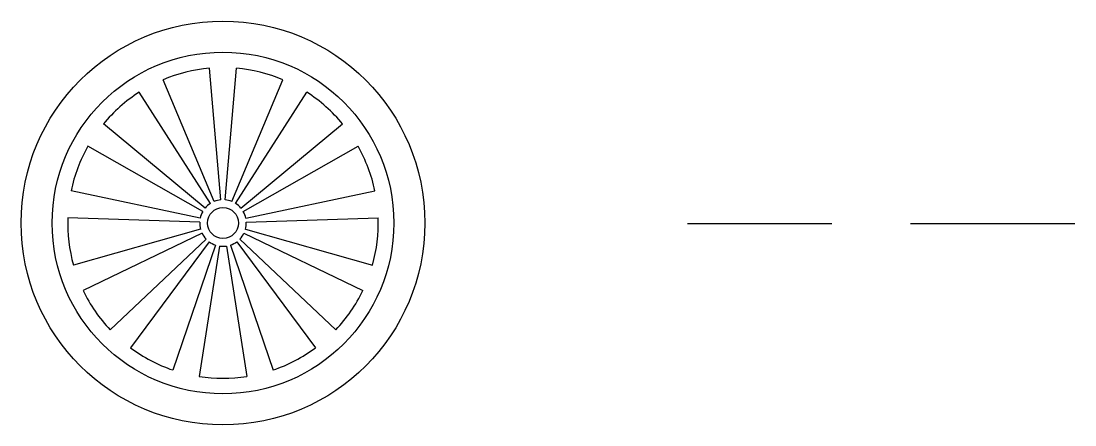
# Model space of a CAD drawing. Header units: millimetres. Extents: x -130 to 549, y -130 to 130.
import ezdxf

# ---------------------------------------------------------------- set-up
doc = ezdxf.new("R2010")
doc.units = ezdxf.units.MM

# ---------------------------------------------------------------- blocks, each defined once
blk = doc.blocks.new('*U3')
for p, q in [((-1.31, -42.34), (-8.72, 42.34)), ((1.31, -42.34), (8.72, 42.34))]:
    blk.add_line(p, q)
blk = doc.blocks.new('*U4')
at = {"color": 0, "linetype": 'ByBlock', "lineweight": -2, "transparency": 16777216}
blk.add_blockref('*U3', (0, 57.28), dxfattribs=at)
for p, rotation in [((-26.62, 50.72), 27.69230769230768), ((26.62, 50.72), 332.3076923076923), ((-47.14, 32.54), 55.38461538461539), ((47.14, 32.54), 304.6153846153846), ((-56.86, 6.9), 83.07692307692305), ((56.86, 6.9), 276.923076923077), ((-53.56, -20.31), 110.7692307692308), ((53.56, -20.31), 249.2307692307693), ((-37.98, -42.88), 138.4615384615385), ((37.98, -42.88), 221.5384615384615), ((-13.71, -55.62), 166.1538461538461), ((13.71, -55.62), 193.8461538461538)]:
    blk.add_blockref('*U3', p, dxfattribs=dict(at, rotation=rotation))

msp = doc.modelspace()

# ---------------------------------------------------------------- linework, layer by layer
for points in [[(-8.72, 99.62, 0.077351), (-38.58, 92.26)], [(38.58, 92.26, 0.077351), (8.72, 99.62)], [(-54.01, 84.16, 0.077351), (-77.03, 63.76)], [(77.03, 63.76, 0.077351), (54.01, 84.16)], [(-86.94, 49.42, 0.077351), (-97.84, 20.66)], [(97.84, 20.66, 0.077351), (86.94, 49.42)], [(-1.31, 14.94, 0.077351), (-5.79, 13.84)], [(5.79, 13.84, 0.077351), (1.31, 14.94)], [(-13.04, 7.41, 0.077351), (-14.68, 3.1)], [(-8.1, 12.62, 0.077351), (-11.56, 9.56)], [(11.56, 9.56, 0.077351), (8.1, 12.62)], [(14.68, 3.1, 0.077351), (13.04, 7.41)], [(-99.94, 3.36, 0.077351), (-96.24, -27.18)], [(-14.99, 0.5, 0.077351), (-14.44, -4.08)], [(14.44, -4.08, 0.077351), (14.99, 0.5)], [(96.24, -27.18, 0.077351), (99.94, 3.36)], [(-13.51, -6.52, 0.077351), (-10.89, -10.32)], [(10.89, -10.32, 0.077351), (13.51, -6.52)], [(-8.93, -12.05, 0.077351), (-4.85, -14.2)], [(4.85, -14.2, 0.077351), (8.93, -12.05)], [(-2.31, -14.82, 0.077351), (2.31, -14.82)], [(-90.06, -43.47, 0.077351), (-72.58, -68.79)], [(72.58, -68.79, 0.077351), (90.06, -43.47)], [(-59.54, -80.35, 0.077351), (-32.3, -94.64)], [(32.3, -94.64, 0.077351), (59.54, -80.35)], [(-15.38, -98.81, 0.077351), (15.38, -98.81)]]:
    msp.add_lwpolyline(points, format="xyb")
for points in [[(299.16, -0.39), (391.95, -0.39)], [(442.69, -0.4), (548.52, -0.4)]]:
    msp.add_lwpolyline(points)
for radius in [130, 110, 10]:
    msp.add_circle((0, 0), radius)

# ---------------------------------------------------------------- block references
msp.add_blockref('*U4', (0, 0))

doc.saveas('drawing.dxf')
